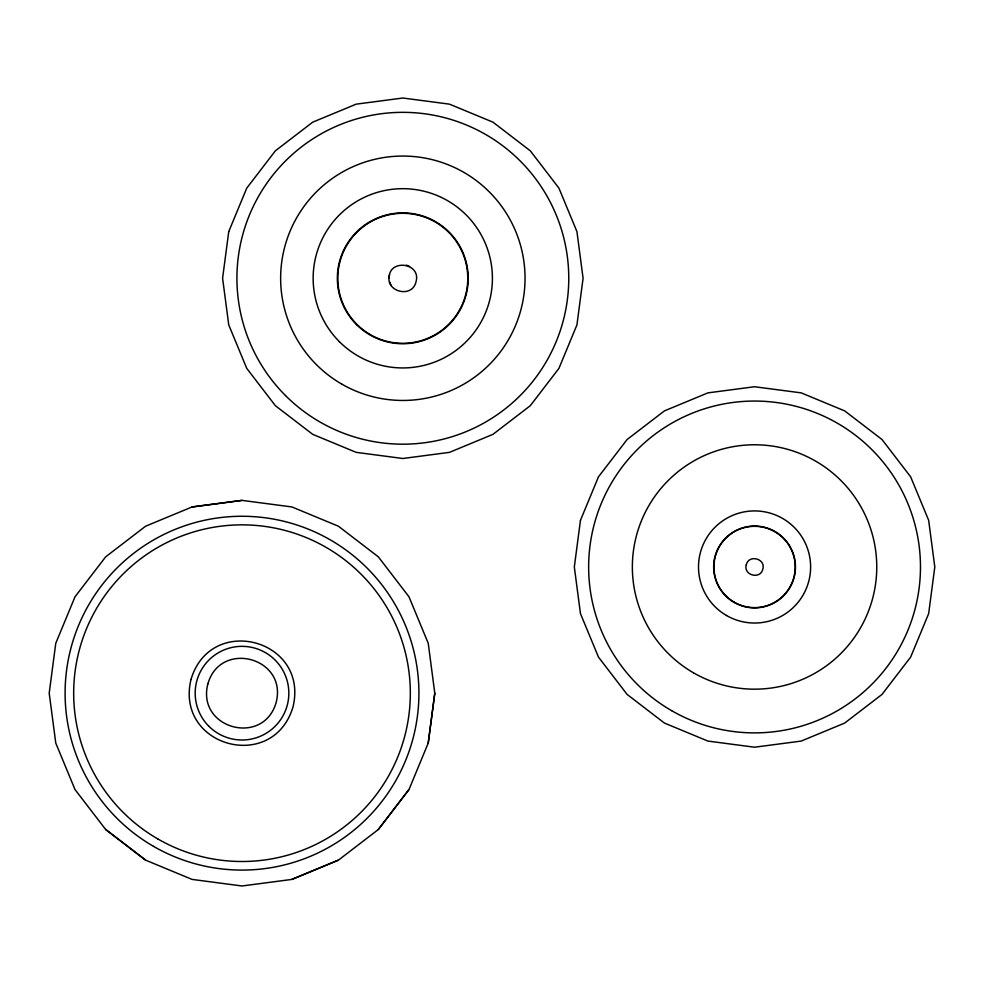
<?xml version="1.0" encoding="UTF-8"?>
<svg xmlns="http://www.w3.org/2000/svg" width="984" height="984" viewBox="0 0 984 984"><rect width="100%" height="100%" fill="white"/><g stroke="black" fill="none" stroke-linecap="round" stroke-linejoin="round"><path stroke-width="1.48" d="M389.098 278.312C388.631 258.325 421.619 262.666 415.998 281.855C412.112 299.013 384.35 291.584 389.578 274.782M428.212 743.068L434.78 693.179L428.237 643.278L408.975 596.771L378.336 556.846L338.41 526.206L291.904 506.944L242.002 500.376L192.101 506.944L145.607 526.206L105.669 556.846L75.03 596.771L55.768 643.278L49.2 693.179L55.768 743.08L75.03 789.586L105.669 829.512L145.607 860.151L192.101 879.413L242.002 885.981L291.904 879.413L338.41 860.151L378.336 829.512L408.975 789.586L428.237 743.08L434.817 693.179M378.323 829.487L408.95 789.562M291.904 879.389L338.398 860.127M192.114 506.969L242.002 500.401M406.318 265.114L409.615 266.48M105.694 829.487L145.62 860.127M389.578 281.855L390.943 285.151M228.743 231.609L222.593 278.263L228.743 324.904L246.75 368.373L275.385 405.703L312.715 434.35L356.183 452.357L402.837 458.495L449.491 452.357L492.959 434.35L530.29 405.703L558.937 368.373L576.932 324.904L583.082 278.263L576.932 231.609L558.937 188.141L530.29 150.81L492.959 122.164L449.491 104.156L402.837 98.019L356.183 104.156L312.715 122.164L275.385 150.81L246.75 188.141L228.743 231.609M190.982 679.501C174.869 746.905 273.294 773.276 293.023 706.844C309.148 639.452 210.724 613.081 190.982 679.501M207.833 684.015C196.394 728.8 263.7 746.831 276.184 702.33C287.611 657.558 220.318 639.526 207.833 684.015M580.462 520.327L574.324 566.968L580.462 613.622L598.469 657.091L627.115 694.421L664.434 723.068L707.914 741.075L754.556 747.213L801.21 741.075L844.678 723.068L882.008 694.421L910.655 657.091L928.662 613.622L934.8 566.968L928.662 520.327L910.655 476.846L882.008 439.516L844.678 410.882L801.21 392.874L754.556 386.737L707.914 392.874L664.434 410.882L627.115 439.516L598.469 476.846L580.462 520.327M746.303 564.755C743.068 575.259 760.374 579.896 762.809 569.183C766.056 558.691 748.75 554.053 746.303 564.755M153.553 846.375A176.899 176.899 0 0 0 418.913 693.179A176.899 176.899 0 0 0 153.553 539.97A176.899 176.899 0 0 0 153.553 846.375M157.846 838.958A168.325 168.325 0 0 0 410.328 693.179A168.325 168.325 0 0 0 157.846 547.399A168.325 168.325 0 0 0 157.846 838.958M208.891 726.29A46.838 46.838 0 0 0 287.242 705.294A46.838 46.838 0 0 0 229.887 647.939A46.838 46.838 0 0 0 208.891 726.29M341.743 384.08A122.188 122.188 0 0 0 525.038 278.263A122.188 122.188 0 0 0 341.743 172.434A122.188 122.188 0 0 0 341.743 384.08M285.52 395.58A165.915 165.915 0 0 0 563.106 321.202A165.915 165.915 0 0 0 359.898 117.994A165.915 165.915 0 0 0 285.52 395.58M370.279 334.597A64.993 64.993 0 0 0 467.781 278.312A64.993 64.993 0 0 0 370.279 222.027A64.993 64.993 0 0 0 370.279 334.597M356.516 324.572A65.424 65.424 0 0 0 465.986 295.249A65.424 65.424 0 0 0 385.851 215.115A65.424 65.424 0 0 0 356.516 324.572M339.406 341.694A89.63 89.63 0 0 0 489.356 301.51A89.63 89.63 0 0 0 379.59 191.732A89.63 89.63 0 0 0 339.406 341.694M693.462 672.798A122.188 122.188 0 0 0 876.756 566.968A122.188 122.188 0 0 0 693.462 461.152A122.188 122.188 0 0 0 693.462 672.798M671.605 710.657A165.915 165.915 0 0 0 920.471 566.968A165.915 165.915 0 0 0 671.605 423.28A165.915 165.915 0 0 0 671.605 710.657M734.236 602.171A40.651 40.651 0 0 0 795.207 566.968A40.651 40.651 0 0 0 734.236 531.766A40.651 40.651 0 0 0 734.236 602.171M734.101 602.405A40.922 40.922 0 0 0 795.478 566.968A40.922 40.922 0 0 0 734.101 531.532A40.922 40.922 0 0 0 734.101 602.405M726.536 615.517A56.051 56.051 0 0 0 810.619 566.968A56.051 56.051 0 0 0 726.536 518.433A56.051 56.051 0 0 0 726.536 615.517"/></g></svg>
